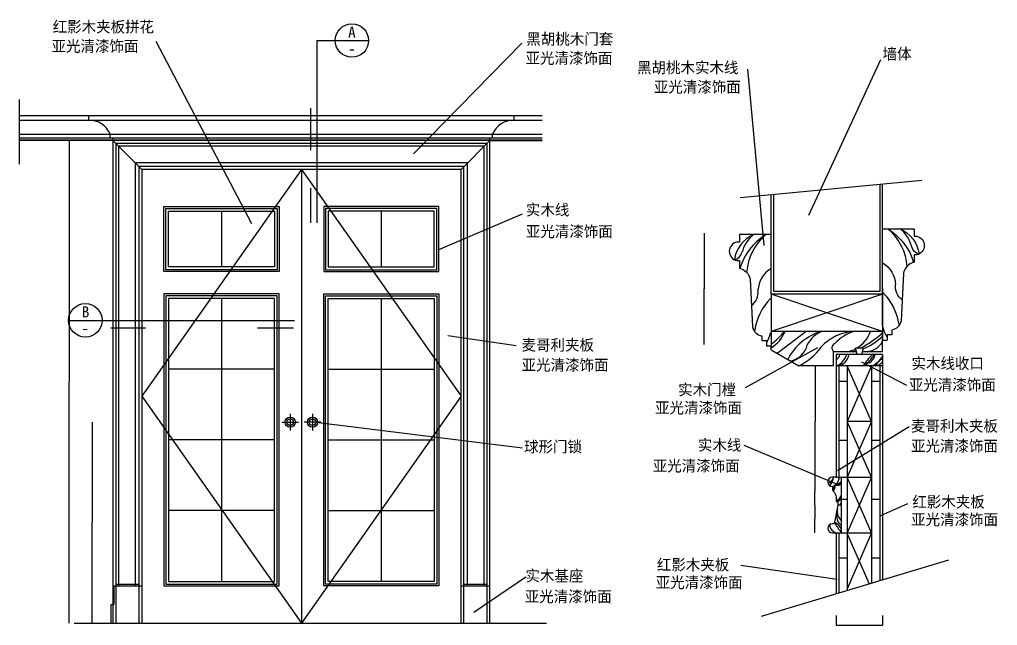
# Model space of a CAD drawing. Header units: metres. Extents: x 103 to 5369, y 237 to 6708.
# Drawn here: x 103 to 5369, y 3447 to 6708 of the extents above; entities that cross this region are included whole.
import ezdxf

# ---------------------------------------------------------------- set-up
doc = ezdxf.new("R2010")
doc.units = ezdxf.units.M
for name, color, linetype in [('2', 2, 'Continuous'), ('3', 3, 'Continuous'), ('4', 4, 'Continuous'), ('7', 7, 'Continuous'), ('BH', 3, 'Continuous'), ('DIM', 3, 'Continuous'), ('TEXT', 3, 'Continuous')]:
    doc.layers.add(name, color=color, linetype=linetype)
doc.dimstyles.get("Standard").update_dxf_attribs({"dimtxt": 2.5, "dimasz": 2.5, "dimexe": 1.25, "dimexo": 0.625, "dimtad": 1, "dimcen": 2.5, "dimazin": 3, "dimtfac": 1, "dimtmove": 0, "dimatfit": 3})

# ---------------------------------------------------------------- blocks, each defined once
blk = doc.blocks.new('*D2')
for p, q in [((611.53, 3659.73), (611.53, 3559.73)), ((596.53, 3459.73), (596.53, 3559.73)), ((596.78, 3559.73), (603.03, 3559.73)), ((605.03, 3559.73), (611.28, 3559.73))]:
    blk.add_line(p, q)
at = {"layer": 'Defpoints'}
for p in [(611.53, 3659.73), (596.53, 3559.73), (596.53, 3459.73)]:
    blk.add_point(p, dxfattribs=at)
at = {"layer": 'DIM', "insert": (604.03, 3559.73), "char_height": 1, "attachment_point": 5}
blk.add_mtext('15', dxfattribs=at)
blk = doc.blocks.new('*D3')
for p, q in [((494.82, 4541.73), (494.82, 4000.73)), ((494.57, 4000.73), (494.32, 4000.73)), ((494.82, 3459.73), (494.82, 4000.73)), ((494.82, 4000.73), (494.82, 4000.73)), ((495.07, 4000.73), (495.32, 4000.73))]:
    blk.add_line(p, q)
at = {"layer": 'Defpoints'}
for p in [(494.82, 4541.73), (494.82, 4000.73), (494.82, 3459.73)]:
    blk.add_point(p, dxfattribs=at)
at = {"layer": 'DIM', "insert": (494.82, 4001.855), "char_height": 1, "attachment_point": 5}
blk.add_mtext('1100', dxfattribs=at)
blk = doc.blocks.new('*D4')
for p, q in [((370.55, 6056.73), (370.55, 4758.23)), ((370.3, 4758.23), (370.05, 4758.23)), ((370.55, 3459.73), (370.55, 4758.23)), ((370.55, 4758.23), (370.55, 4758.23)), ((370.8, 4758.23), (371.05, 4758.23))]:
    blk.add_line(p, q)
at = {"layer": 'Defpoints'}
for p in [(370.55, 6056.73), (370.55, 4758.23), (370.55, 3459.73)]:
    blk.add_point(p, dxfattribs=at)
at = {"layer": 'DIM', "insert": (370.55, 4759.355), "char_height": 1, "attachment_point": 5}
blk.add_mtext('2600', dxfattribs=at)
blk = doc.blocks.new('*D14')
for p, q in [((3788.91, 5559.33), (3788.91, 5259.33)), ((3788.66, 5259.33), (3788.41, 5259.33)), ((3788.91, 4959.33), (3788.91, 5259.33)), ((3788.91, 5259.33), (3788.91, 5259.33)), ((3789.16, 5259.33), (3789.41, 5259.33))]:
    blk.add_line(p, q)
at = {"layer": 'Defpoints'}
for p in [(3788.91, 5559.33), (3788.91, 5259.33), (3788.91, 4959.33)]:
    blk.add_point(p, dxfattribs=at)
at = {"layer": 'DIM', "insert": (3788.91, 5260.455), "char_height": 1, "attachment_point": 5}
blk.add_mtext('120', dxfattribs=at)
blk = doc.blocks.new('*D15')
for p, q in [((4500.19, 3500.85), (4500.19, 3448.06)), ((4750.19, 3500.85), (4750.19, 3448.06)), ((4500.44, 3448.06), (4624.19, 3448.06)), ((4626.19, 3448.06), (4749.94, 3448.06))]:
    blk.add_line(p, q)
at = {"layer": 'Defpoints'}
for p in [(4500.19, 3500.85), (4750.19, 3500.85), (4500.19, 3448.06)]:
    blk.add_point(p, dxfattribs=at)
at = {"layer": 'DIM', "insert": (4625.19, 3448.06), "char_height": 1, "attachment_point": 5}
blk.add_mtext('50', dxfattribs=at)
blk = doc.blocks.new('*D16')
for p, q in [((4387.74, 4845.04), (4387.74, 4545.04)), ((4387.49, 4545.04), (4387.24, 4545.04)), ((4387.74, 4245.04), (4387.74, 4545.04)), ((4387.74, 4545.04), (4387.74, 4545.04)), ((4387.99, 4545.04), (4388.24, 4545.04))]:
    blk.add_line(p, q)
at = {"layer": 'Defpoints'}
for p in [(4387.74, 4845.04), (4387.74, 4545.04), (4387.74, 4245.04)]:
    blk.add_point(p, dxfattribs=at)
at = {"layer": 'DIM', "insert": (4387.74, 4546.165), "char_height": 1, "attachment_point": 5}
blk.add_mtext('120', dxfattribs=at)
blk = doc.blocks.new('*D17')
for p, q in [((4386.13, 4095.04), (4386.13, 4020.67)), ((4385.26, 4020.67), (4385.01, 4020.67)), ((4385.51, 3946.3), (4385.51, 4020.67)), ((4386.13, 4020.67), (4385.51, 4020.67)), ((4386.38, 4020.67), (4386.63, 4020.67))]:
    blk.add_line(p, q)
at = {"layer": 'Defpoints'}
for p in [(4386.13, 4095.04), (4386.13, 4020.67), (4385.51, 3946.3)]:
    blk.add_point(p, dxfattribs=at)
at = {"layer": 'DIM', "insert": (4385.82, 4019.545), "char_height": 1, "attachment_point": 5}
blk.add_mtext('30', dxfattribs=at)
blk = doc.blocks.new('*D18')
for p, q in [((4386.13, 4245.04), (4386.13, 4170.04)), ((4385.88, 4170.04), (4385.63, 4170.04)), ((4386.13, 4095.04), (4386.13, 4170.04)), ((4386.13, 4170.04), (4386.13, 4170.04)), ((4386.38, 4170.04), (4386.63, 4170.04))]:
    blk.add_line(p, q)
at = {"layer": 'Defpoints'}
for p in [(4386.13, 4245.04), (4386.13, 4170.04), (4386.13, 4095.04)]:
    blk.add_point(p, dxfattribs=at)
at = {"layer": 'DIM', "insert": (4386.13, 4171.165), "char_height": 1, "attachment_point": 5}
blk.add_mtext('30', dxfattribs=at)

msp = doc.modelspace()

# ---------------------------------------------------------------- hatches: boundary and pattern name
at = {"layer": 'BH'}
h = msp.add_hatch(dxfattribs=at)
h.set_pattern_fill('ANSI32', scale=400)
h.paths.add_polyline_path([(4735.19, 5823.05), (4165.19, 5768.29), (4165.19, 5245.13), (4450.19, 5245.13), (4735.19, 5245.13)])
h = msp.add_hatch(dxfattribs=at)
h.set_pattern_fill('PLASTI', scale=600)
h.paths.add_polyline_path([(905.87, 5676.73), (1190.87, 5676.73), (1190.87, 5376.73), (905.87, 5376.73)])
h = msp.add_hatch(dxfattribs=at)
h.set_pattern_fill('PLASTI', scale=600)
h.paths.add_polyline_path([(1475.87, 5676.73), (1190.87, 5676.73), (1190.87, 5376.73), (1475.87, 5376.73)])
h = msp.add_hatch(dxfattribs=at)
h.set_pattern_fill('PLASTI', scale=600)
h.paths.add_polyline_path([(1765.87, 5376.73), (2050.87, 5376.73), (2050.87, 5676.73), (1765.87, 5676.73)])
h = msp.add_hatch(dxfattribs=at)
h.set_pattern_fill('PLASTI', scale=600)
h.paths.add_polyline_path([(2335.87, 5676.73), (2050.87, 5676.73), (2050.87, 5376.73), (2335.87, 5376.73)])
h = msp.add_hatch(dxfattribs=at)
h.set_pattern_fill('PLASTI', scale=845)
h.paths.add_polyline_path([(1190.87, 5206.73), (905.87, 5206.73), (905.87, 4826.23), (1190.87, 4826.23)])
h = msp.add_hatch(dxfattribs=at)
h.set_pattern_fill('PLASTI', scale=845)
h.paths.add_polyline_path([(1190.87, 5206.73), (1475.87, 5206.73), (1475.87, 4826.23), (1190.87, 4826.23)])
h = msp.add_hatch(dxfattribs=at)
h.set_pattern_fill('PLASTI', scale=845)
h.paths.add_polyline_path([(2050.87, 5206.73), (1765.87, 5206.73), (1765.87, 4826.23), (2050.87, 4826.23)])
h = msp.add_hatch(dxfattribs=at)
h.set_pattern_fill('PLASTI', scale=845)
h.paths.add_polyline_path([(2050.87, 4826.23), (2335.87, 4826.23), (2335.87, 5206.73), (2050.87, 5206.73)])
h = msp.add_hatch(dxfattribs=at)
h.set_pattern_fill('ANSI31', scale=20)
h.paths.add_polyline_path([(4613.19, 4905.04), (4637.19, 4905.04), (4645.19, 4940.04), (4605.16, 4940.04)])
h = msp.add_hatch(dxfattribs=at)
h.set_pattern_fill('DOLMIT', scale=50)
h.paths.add_polyline_path([(4690.19, 3674.73), (4735.19, 3688.28), (4735.19, 4845.04), (4690.19, 4845.04)])
h.paths.add_polyline_path([(4560.19, 4845.04), (4515.19, 4845.04), (4515.19, 4245.04), (4560.19, 4245.04)])
h.paths.add_polyline_path([(4515.19, 3622.02), (4560.19, 3635.57), (4560.19, 3945.04), (4530.19, 3945.04), (4515.19, 3945.04)])
h = msp.add_hatch(dxfattribs=at)
h.set_pattern_fill('PLASTI', scale=845)
h.paths.add_polyline_path([(1190.87, 4445.73), (905.87, 4445.73), (905.87, 4826.23), (1190.87, 4826.23)])
h = msp.add_hatch(dxfattribs=at)
h.set_pattern_fill('PLASTI', scale=845)
h.paths.add_polyline_path([(1190.87, 4445.73), (1475.87, 4445.73), (1475.87, 4826.23), (1190.87, 4826.23)])
h = msp.add_hatch(dxfattribs=at)
h.set_pattern_fill('PLASTI', scale=845)
h.paths.add_polyline_path([(2050.87, 4445.73), (1765.87, 4445.73), (1765.87, 4826.23), (2050.87, 4826.23)])
h = msp.add_hatch(dxfattribs=at)
h.set_pattern_fill('PLASTI', scale=845)
h.paths.add_polyline_path([(2050.87, 4445.73), (2335.87, 4445.73), (2335.87, 4826.23), (2050.87, 4826.23)])
h = msp.add_hatch(dxfattribs=at)
h.set_pattern_fill('PLASTI', scale=845)
h.paths.add_polyline_path([(1190.87, 4445.73), (905.87, 4445.73), (905.87, 4065.23), (1190.87, 4065.23)])
h = msp.add_hatch(dxfattribs=at)
h.set_pattern_fill('PLASTI', scale=845)
h.paths.add_polyline_path([(1190.87, 4445.73), (1475.87, 4445.73), (1475.87, 4065.23), (1190.87, 4065.23)])
h = msp.add_hatch(dxfattribs=at)
h.set_pattern_fill('PLASTI', scale=845)
h.paths.add_polyline_path([(2050.87, 4445.73), (1765.87, 4445.73), (1765.87, 4065.23), (2050.87, 4065.23)])
h = msp.add_hatch(dxfattribs=at)
h.set_pattern_fill('PLASTI', scale=845)
h.paths.add_polyline_path([(2050.87, 4445.73), (2335.87, 4445.73), (2335.87, 4065.23), (2050.87, 4065.23)])
h = msp.add_hatch(dxfattribs=at)
h.set_pattern_fill('DOLMIT', scale=50)
h.paths.add_polyline_path([(4560.19, 4245.04), (4530.19, 4245.04), (4530.19, 3945.04), (4560.19, 3945.04)])
h = msp.add_hatch(dxfattribs=at)
h.set_pattern_fill('PLASTI', scale=845)
h.paths.add_polyline_path([(1190.87, 3684.73), (905.87, 3684.73), (905.87, 4065.23), (1190.87, 4065.23)])
h = msp.add_hatch(dxfattribs=at)
h.set_pattern_fill('PLASTI', scale=845)
h.paths.add_polyline_path([(1190.87, 3684.73), (1475.87, 3684.73), (1475.87, 4065.23), (1190.87, 4065.23)])
h = msp.add_hatch(dxfattribs=at)
h.set_pattern_fill('PLASTI', scale=845)
h.paths.add_polyline_path([(2050.87, 3684.73), (1765.87, 3684.73), (1765.87, 4065.23), (2050.87, 4065.23)])
h = msp.add_hatch(dxfattribs=at)
h.set_pattern_fill('PLASTI', scale=845)
h.paths.add_polyline_path([(2050.87, 3684.73), (2335.87, 3684.73), (2335.87, 4065.23), (2050.87, 4065.23)])

# ---------------------------------------------------------------- linework, layer by layer
at = {"layer": '2'}
msp.add_lwpolyline([(4735.19, 5823.05), (4735.19, 5245.13), (4450.19, 5245.13), (4165.19, 5245.13), (4165.19, 5768.29)], dxfattribs=at)
at = {"layer": '3'}
for p, q in [((103.23, 5929.21), (103.23, 6277.32)), ((103.23, 6166.73), (2917.53, 6166.73)), ((103.23, 6091.73), (2917.53, 6091.73)), ((103.23, 6071.73), (2917.53, 6071.73)), ((103.23, 6061.73), (2917.53, 6061.73)), ((760.87, 5901.73), (605.87, 6056.73)), ((2480.87, 5901.73), (2635.87, 6056.73)), ((1620.87, 5901.73), (1620.87, 3459.73)), ((3983.89, 5750.87), (4961.08, 5844.76)), ((1190.87, 5676.73), (1190.87, 5376.73)), ((2050.87, 5676.73), (2050.87, 5376.73)), ((4750.19, 5230.13), (4150.19, 5030.13)), ((4750.19, 5030.13), (4150.19, 5230.13)), ((1190.87, 5206.73), (1190.87, 3684.73)), ((2050.87, 5206.73), (2050.87, 3684.73)), ((4613.19, 4905.04), (4605.16, 4940.04)), ((4645.19, 4940.04), (4605.16, 4940.04)), ((4645.19, 4940.04), (4637.19, 4905.04)), ((4690.19, 4845.04), (4560.19, 4545.04)), ((4690.19, 4545.04), (4560.19, 4845.04)), ((1475.87, 4826.23), (905.87, 4826.23)), ((1765.87, 4826.23), (2335.87, 4826.23)), ((1560.87, 4586.73), (1560.87, 4496.73)), ((1680.87, 4586.73), (1680.87, 4496.73)), ((1515.87, 4541.73), (1605.87, 4541.73)), ((1725.87, 4541.73), (1635.87, 4541.73)), ((4690.19, 4545.04), (4560.19, 4245.04)), ((4690.19, 4245.04), (4560.19, 4545.04)), ((1475.87, 4445.73), (905.87, 4445.73)), ((1765.87, 4445.73), (2335.87, 4445.73)), ((4690.19, 4245.04), (4560.19, 3945.04)), ((4690.19, 3945.04), (4560.19, 4245.04)), ((4480.19, 4195.04), (4480.19, 4175.04)), ((1475.87, 4065.23), (905.87, 4065.23)), ((1765.87, 4065.23), (2335.87, 4065.23)), ((4530.19, 4095.04), (4510.19, 4095.04)), ((4690.19, 3945.04), (4560.19, 3645.04)), ((4560.19, 3940.3), (4678.64, 3671.25)), ((4098.18, 3496.41), (5107.04, 3800.28)), ((620.87, 3669.73), (745.87, 3669.73)), ((2495.87, 3669.73), (2620.87, 3669.73)), ((396.96, 3459.73), (2941.21, 3459.73))]:
    msp.add_line(p, q, dxfattribs=at)
for points in [[(2635.87, 3459.73), (2635.87, 6056.73), (605.87, 6056.73), (605.87, 3459.73)], [(2605.87, 3659.73), (2605.87, 6026.73), (635.87, 6026.73), (635.87, 3659.73)], [(2515.87, 3659.73), (2515.87, 5936.73), (725.87, 5936.73), (725.87, 3659.73)], [(1620.87, 5901.73), (760.87, 4680.73), (1620.87, 3459.73)], [(2480.87, 3459.73), (2480.87, 5901.73), (760.87, 5901.73), (760.87, 3459.73)], [(1620.87, 5901.73), (2480.87, 4680.73), (1620.87, 3459.73)], [(4750.19, 5230.13), (4150.19, 5230.13), (4150.19, 5550.97)]]:
    msp.add_lwpolyline(points, dxfattribs=at)
for points in [[(1500.87, 5351.73), (880.87, 5351.73), (880.87, 5701.73), (1500.87, 5701.73)], [(1740.87, 5351.73), (2360.87, 5351.73), (2360.87, 5701.73), (1740.87, 5701.73)], [(1475.87, 5376.73), (905.87, 5376.73), (905.87, 5676.73), (1475.87, 5676.73)], [(1765.87, 5376.73), (2335.87, 5376.73), (2335.87, 5676.73), (1765.87, 5676.73)], [(1500.87, 3659.73), (1500.87, 5231.73), (880.87, 5231.73), (880.87, 3659.73)], [(1740.87, 3659.73), (1740.87, 5231.73), (2360.87, 5231.73), (2360.87, 3659.73)], [(1475.87, 3684.73), (1475.87, 5206.73), (905.87, 5206.73), (905.87, 3684.73)], [(1765.87, 3684.73), (1765.87, 5206.73), (2335.87, 5206.73), (2335.87, 3684.73)]]:
    msp.add_lwpolyline(points, close=True, dxfattribs=at)
for centre, radius in [((1560.87, 4541.73), 27.48), ((1560.87, 4541.73), 17.99), ((1680.87, 4541.73), 27.48), ((1680.87, 4541.73), 17.99)]:
    msp.add_circle(centre, radius, dxfattribs=at)
at = {"layer": '4'}
for p, q in [((103.23, 6191.73), (2917.53, 6191.73)), ((4750.19, 5230.13), (4750.19, 5824.49)), ((4150.19, 5550.97), (4150.19, 5766.84)), ((4750.19, 5061.22), (4750.19, 5261.22)), ((4750.19, 4920.04), (4750.19, 5030.13)), ((4150.19, 4950.97), (4125.19, 4950.97)), ((4150.19, 4930.13), (4150.19, 4950.97)), ((4750.19, 4982.06), (4775.19, 4982.06)), ((4750.19, 4930.13), (4750.19, 4950.97)), ((4150.19, 4930.13), (4300.19, 4845.04)), ((4609.75, 4920.04), (4485.19, 4920.04)), ((4485.19, 4920.04), (4485.19, 4845.04)), ((4609.75, 4920.04), (4500.19, 4920.04)), ((4750.19, 4905.04), (4500.19, 4905.04)), ((4500.19, 4905.04), (4500.19, 4245.04)), ((4750.19, 4920.04), (4640.61, 4920.04)), ((4750.19, 4920.04), (4640.61, 4920.04)), ((4750.19, 4905.04), (4750.19, 3692.8)), ((4485.19, 4845.04), (4300.19, 4845.04)), ((4500.19, 3945.04), (4500.19, 3617.5))]:
    msp.add_line(p, q, dxfattribs=at)
for points in [[(4750.19, 5582.06), (4920.19, 5582.06), (4920.19, 5542.06), (4935.19, 5542.06, -0.8), (4935.19, 5442.06), (4920.19, 5442.06), (4920.19, 5402.06, 0.29), (4862.69, 5342.06), (4850.19, 5085.96, -0.31), (4800.19, 5037.06), (4800.19, 5012.06), (4775.19, 5012.06), (4775.19, 4982.06)], [(4150.19, 5550.97), (3980.19, 5550.97), (3980.19, 5510.97), (3965.19, 5510.97, 0.8), (3965.19, 5410.97), (3980.19, 5410.97), (3980.19, 5370.97, -0.29), (4037.69, 5310.97), (4050.19, 5054.87, 0.31), (4100.19, 5005.97), (4100.19, 4980.97), (4125.19, 4980.97), (4125.19, 4950.97)], [(4500.19, 4245.04), (4480.19, 4245.04, 1), (4480.19, 4195.04), (4480.19, 4175.04, -0.26), (4500.19, 4115.04), (4510.19, 4115.04), (4510.19, 4095.04), (4490.19, 3995.04), (4480.19, 3995.04, 1), (4480.19, 3945.04), (4530.19, 3945.04)]]:
    msp.add_lwpolyline(points, format="xyb", dxfattribs=at)
at = {"layer": '7'}
for p, q in [((475.87, 6166.73), (475.87, 6191.73)), ((2765.87, 6166.73), (2765.87, 6191.73)), ((605.87, 6056.73), (103.23, 6056.73)), ((590.87, 6071.73), (590.87, 6091.73)), ((605.87, 6056.73), (605.87, 6071.73)), ((2635.87, 6056.73), (2635.87, 6071.73)), ((2635.87, 6056.73), (2917.53, 6056.73)), ((2650.87, 6071.73), (2650.87, 6091.73)), ((4150.19, 5230.13), (4150.19, 4950.97)), ((4750.19, 5261.22), (4750.19, 4982.06)), ((4750.19, 5030.13), (4150.19, 5030.13)), ((4750.19, 4845.04), (4500.19, 4845.04)), ((4515.19, 4845.04), (4515.19, 4245.04)), ((4560.19, 4845.04), (4560.19, 4245.04)), ((4690.19, 4845.04), (4690.19, 3674.73)), ((4735.19, 4845.04), (4735.19, 3688.28)), ((4690.19, 4545.04), (4560.19, 4545.04)), ((4500.19, 4245.04), (4690.19, 4245.04)), ((4530.19, 3945.04), (4530.19, 4245.04)), ((4560.19, 4245.04), (4560.19, 3635.57)), ((4530.19, 4095.04), (4510.19, 4095.04)), ((4515.19, 3945.04), (4515.19, 3622.02)), ((4530.19, 3945.04), (4690.19, 3945.04)), ((605.87, 3659.73), (760.87, 3659.73)), ((2480.87, 3659.73), (2635.87, 3659.73))]:
    msp.add_line(p, q, dxfattribs=at)
for points in [[(2620.87, 3459.73), (2620.87, 6041.73), (620.87, 6041.73), (620.87, 3459.73)], [(2495.87, 3459.73), (2495.87, 5916.73), (745.87, 5916.73), (745.87, 3459.73)]]:
    msp.add_lwpolyline(points, dxfattribs=at)
for points in [[(1490.87, 5361.73), (890.87, 5361.73), (890.87, 5691.73), (1490.87, 5691.73)], [(1750.87, 5361.73), (2350.87, 5361.73), (2350.87, 5691.73), (1750.87, 5691.73)], [(1490.87, 3669.73), (1490.87, 5221.73), (890.87, 5221.73), (890.87, 3669.73)], [(1750.87, 3669.73), (1750.87, 5221.73), (2350.87, 5221.73), (2350.87, 3669.73)]]:
    msp.add_lwpolyline(points, close=True, dxfattribs=at)
for centre, start, end in [((478.93, 6045.75), 22.33, 91.45), ((2762.81, 6045.75), 88.55, 157.67)]:
    msp.add_arc(centre, 121.01, start, end, dxfattribs=at)
at = {"layer": 'BH'}
for points in [[(4778.58, 5582.25, -0.2), (4881.81, 5379.56, -0.2)], [(4844.11, 5582.06, -0.26), (4947.62, 5446.9, -0.26)], [(4056.26, 5550.97, 0.26), (3952.75, 5415.81, 0.26)], [(4115.46, 5546.92, 0.18), (3982.64, 5370.33, 0.18)], [(4121.79, 5551.15, 0.2), (4018.56, 5348.46, 0.2)], [(4784.91, 5578.02, -0.18), (4917.73, 5401.42, -0.18)], [(4947.47, 5446.53, -0.29), (4907.47, 5484.97, -0.29)], [(3952.9, 5415.44, 0.29), (3992.9, 5453.88, 0.29)], [(4750.19, 5399.67, -0.25), (4820.84, 5281.95, -0.25)], [(4150.19, 5368.58, 0.25), (4079.53, 5250.86, 0.25)], [(4855.76, 5200.19, -0.28), (4820.84, 5281.95, -0.28)], [(4044.61, 5169.1, 0.28), (4079.53, 5250.86, 0.28)], [(4753.22, 5237.54, -0.16), (4837.74, 5066.25, -0.16)], [(4147.15, 5206.45, 0.16), (4062.63, 5035.16, 0.16)], [(4125.19, 4968.09, 0.1), (4147.15, 5022.47, 0.1)], [(4150.19, 4942.1, 0.17), (4225.18, 5030.13, 0.17)], [(4150.19, 4962.17, 0.09), (4221.67, 5030.13, 0.09)], [(4419.82, 5030.13, 0.2), (4239.56, 4878.97, 0.2)], [(4428.75, 5030.13, 0.21), (4345.11, 4957.44, 0.21)], [(4599.11, 5029.46, 0.19), (4419, 4946.87, 0.19)], [(4599.94, 5030.13, 0.14), (4492.88, 4964.98, 0.14)], [(4611.77, 4940.04, 0.18), (4684.87, 5030.13)], [(4631.08, 4940.04, 0.06), (4750.19, 5021.86)], [(4644.16, 4935.55, 0.1), (4750.19, 5005.15)], [(4775.19, 4999.18, -0.1), (4753.22, 5053.56, -0.1)], [(4254.27, 4871.08, 0.3), (4345.11, 4957.44, 0.3)], [(4492.88, 4964.98, 0.58), (4488.49, 4920.75, 0.52)], [(4670.41, 4920.75, 0.21), (4750.19, 4973.04, 0.18)], [(4300.02, 4845.13, 0.13), (4419, 4945.36, 0.13)], [(4500.19, 4879.56, 0.28), (4519.91, 4904.36, 0.28)], [(4506.43, 4845.04, 0.18), (4557.28, 4905.04, 0.15)], [(4508.87, 4845.04, 0.33), (4569.31, 4905.04, 0.29)], [(4560.71, 4920.29, 0.07), (4605.92, 4936.73, 0.07)], [(4590.28, 4920.04, 0.01), (4607.87, 4928.22, 0.01)], [(4592.25, 4920.29, 0.01), (4608.82, 4924.09, 0.01)], [(4643.96, 4845.44, 0.15), (4705.08, 4905.04, 0.13)], [(4695.05, 4905.04, 0.04), (4645.37, 4844.74, 0.03)], [(4680.41, 4860.87, 0.22), (4710.47, 4905.04, 0.18)], [(4680.41, 4860.87, 0.11), (4647.47, 4845.44, 0.11)], [(4697.93, 4844.74, 0.12), (4750.19, 4895.58, 0.12)], [(4750.19, 4881.02, 0.16), (4711.25, 4845.44, 0.16)], [(4714.05, 4845.44, 0.23), (4750.19, 4866.64, 0.23)], [(4465.94, 4199.57, 0.13), (4486.77, 4244.25, 0.13)], [(4479.33, 4194.36, 0.29), (4517.28, 4244.25, 0.29)], [(4494.96, 4204.04, 0.23), (4529.18, 4217.44, 0.23)], [(4500.91, 4207.76, 0.17), (4529.18, 4224.14, 0.17)], [(4480.08, 4175.75, 0.24), (4492.72, 4201.06, 0.24)], [(4485.29, 4169.79, 0.26), (4494.21, 4202.55, 0.26)], [(4494.96, 4201.81, 0.22), (4529.18, 4210, 0.22)], [(4500.16, 4116.19, 0.21), (4529.18, 4151.92, 0.21)], [(4500.91, 4115.44, 0.26), (4529.92, 4131.82, 0.26)], [(4519.51, 4096.08, 0.07), (4529.92, 4112.46, 0.07)], [(4505.31, 4059.47, 0.31), (4530.19, 3982.69, 0.31)], [(4507.54, 4076.59, 0.27), (4530.19, 4009.21, 0.27)], [(4530.19, 3961.63, 0.19), (4491.92, 4002.89, 0.19)], [(4491.92, 4002.14, 0.06), (4529.12, 3946.3, 0.06)], [(4464.77, 3988.21, 0.34), (4505.48, 3945.51, 0.34)]]:
    msp.add_lwpolyline(points, format="xyb", dxfattribs=at)
msp.add_lwpolyline([(4339.95, 5030.13), (4182.89, 4911.58)], dxfattribs=at)
for centre, radius, start, end in [((4731.14, 5440.04), 181.96, 14.3, 51.31), ((4169.23, 5408.94), 181.96, 128.69, 165.7), ((4442.62, 4254.68), 44.82, 288.73, 345.56)]:
    msp.add_arc(centre, radius, start, end, dxfattribs=at)
at = {"layer": 'DIM'}
for p, q in [((1704.47, 6595.63), (1704.47, 5614.6)), ((396.96, 3459.73), (2620.87, 3459.73))]:
    msp.add_line(p, q, dxfattribs=at)
for points in [[(1704.47, 6595.63), (1982.96, 6595.63)], [(1671.99, 6005.85), (1671.99, 6230.99)], [(1671.99, 5614.57), (1671.99, 5801.22)], [(367.59, 5089.36), (1584.58, 5089.36)], [(594.58, 5049.39), (781.22, 5049.39)], [(1384.68, 5049.39), (1578.73, 5049.39)]]:
    msp.add_lwpolyline(points, dxfattribs=at)
for centre in [(1892.96, 6595.63), (457.59, 5089.36)]:
    msp.add_circle(centre, 90, dxfattribs=at)

# ---------------------------------------------------------------- texts
for s, p in [('A', (1872.4, 6610.69)), ('-', (1871.87, 6521.28)), ('B', (438.05, 5104.89)), ('-', (436.51, 5017.19))]:
    msp.add_text(s, height=60, dxfattribs=at).set_placement(p)
at = {"layer": 'TEXT'}
for s, p in [('红影木夹板拼花', (281.45, 6639.62)), ('黑胡桃木门套', (2832.29, 6573.68)), ('亚光清漆饰面', (275.52, 6535.3)), ('亚光清漆饰面', (2827.86, 6470.88)), ('墙体', (4750.53, 6494.16)), ('黑胡桃木实木线', (3428.33, 6420.06)), ('亚光清漆饰面', (3518.91, 6315.57)), ('实木线', (2829.84, 5654.44)), ('亚光清漆饰面', (2829.84, 5537.97)), ('麦哥利夹板', (2806.53, 4927.11)), ('实木线收口', (4906.36, 4828.13)), ('亚光清漆饰面', (2806.53, 4819.43)), ('实木门樘', (3649.54, 4686.49)), ('亚光清漆饰面', (4892.11, 4712.87)), ('亚光清漆饰面', (3525.5, 4588.98)), ('麦哥利木夹板', (4903.63, 4490.93)), ('球形门锁', (2819.9, 4379.45)), ('实木线', (3755.96, 4388.03)), ('亚光清漆饰面', (4903.63, 4383.25)), ('亚光清漆饰面', (3512.87, 4276.6)), ('红影木夹板', (4910.64, 4082.55)), ('亚光清漆饰面', (4904.45, 3987.46)), ('红影木夹板', (3534.95, 3743.94)), ('实木基座', (2827.31, 3684.39)), ('亚光清漆饰面', (3528.76, 3648.85)), ('亚光清漆饰面', (2823.81, 3573.04))]:
    msp.add_text(s, height=60, dxfattribs=at).set_placement(p)

# ---------------------------------------------------------------- dimensions: what is measured, and where the dimension line sits
at = {"layer": 'DIM'}
for base, p1, p2, text, picture, middle in [((370.55, 4758.23), (370.55, 6056.73), (370.55, 3459.73), '2600', '*D4', (370.55, 4759.355)), ((3788.91, 5259.33), (3788.91, 4959.33), (3788.91, 5559.33), '120', '*D14', (3788.91, 5260.455)), ((4387.74, 4545.04), (4387.74, 4845.04), (4387.74, 4245.04), '120', '*D16', (4387.74, 4546.165)), ((494.82, 4000.73), (494.82, 4541.73), (494.82, 3459.73), '1100', '*D3', (494.82, 4001.855)), ((4386.13, 4170.04), (4386.13, 4245.04), (4386.13, 4095.04), '30', '*D18', (4386.13, 4171.165)), ((4386.13, 4020.67), (4386.13, 4095.04), (4385.51, 3946.3), '30', '*D17', (4385.82, 4019.545)), ((4500.19, 3448.06), (4500.19, 3500.85), (4750.19, 3500.85), '50', '*D15', (4625.19, 3448.06))]:
    dim = msp.add_linear_dim(base=base, p1=p1, p2=p2, text=text, dimstyle='Standard', dxfattribs=at)
    dim.commit()
    dim.dimension.update_dxf_attribs({"geometry": picture, "text_midpoint": middle})
dim = msp.add_linear_dim(base=(596.53, 3559.73), p1=(596.53, 3459.73), p2=(611.53, 3659.73), dimstyle='Standard', dxfattribs=at)
dim.commit()
dim.dimension.update_dxf_attribs({"geometry": '*D2', "text_midpoint": (604.03, 3559.73)})

# ---------------------------------------------------------------- leaders
at = {"layer": 'TEXT'}
for points in [[(1353.53, 5609.3), (838.66, 6590.91)], [(2224.89, 5986.1), (2807.42, 6581.4)], [(4353.38, 5655.38), (4740.35, 6493.18)], [(4113.73, 5491.72), (4025.38, 6442.2)], [(2357.82, 5468.16), (2811.99, 5662.68)], [(2410.03, 5007.05), (2778.01, 4954.28)], [(4400.14, 4940.99), (4011.02, 4726.35)], [(4636.77, 4865.54), (4878.86, 4741.23)], [(1698.86, 4541.73), (2811.99, 4402.76)], [(4507.74, 4280.94), (4893.17, 4518.45)], [(4520.12, 4200.29), (4005.45, 4416.74)], [(4741.57, 4038.77), (4886.02, 4103.95)], [(4505.56, 3694.8), (3986.75, 3770.63)], [(2548.77, 3518.59), (2830.02, 3709.37)]]:
    msp.add_leader(points, dimstyle='Standard', dxfattribs=at)

doc.saveas('drawing.dxf')
